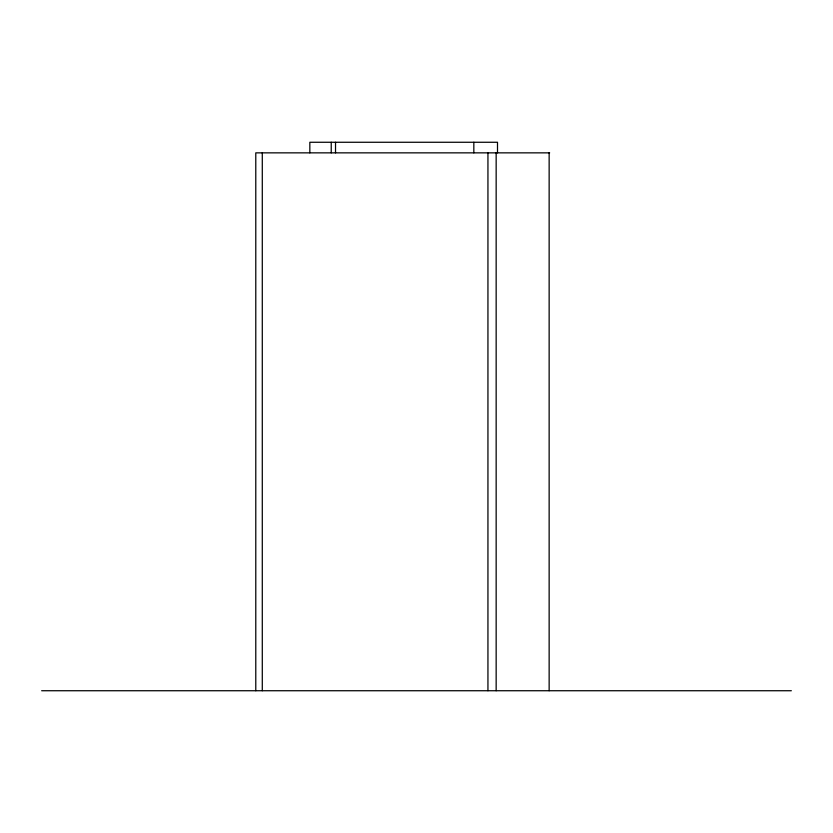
<?xml version="1.0" encoding="UTF-8"?>
<svg xmlns="http://www.w3.org/2000/svg" width="833" height="833" viewBox="0 0 833 833"><rect width="100%" height="100%" fill="white"/><g stroke="black" fill="none" stroke-linecap="round" stroke-linejoin="round"><path stroke-width="1.25" d="M549.645 152.856L255.783 152.856L255.783 690.734M41.65 690.734L791.35 690.734M549.145 152.856L549.145 690.734M497.499 152.856L497.499 142.266L309.834 142.266L309.834 152.856M496.156 152.856L496.156 690.734M487.94 152.856L487.94 690.734M473.831 142.266L473.831 152.856M335.522 142.266L335.522 152.856M331.232 142.266L331.232 152.856M262.291 152.856L262.291 690.734"/></g></svg>
